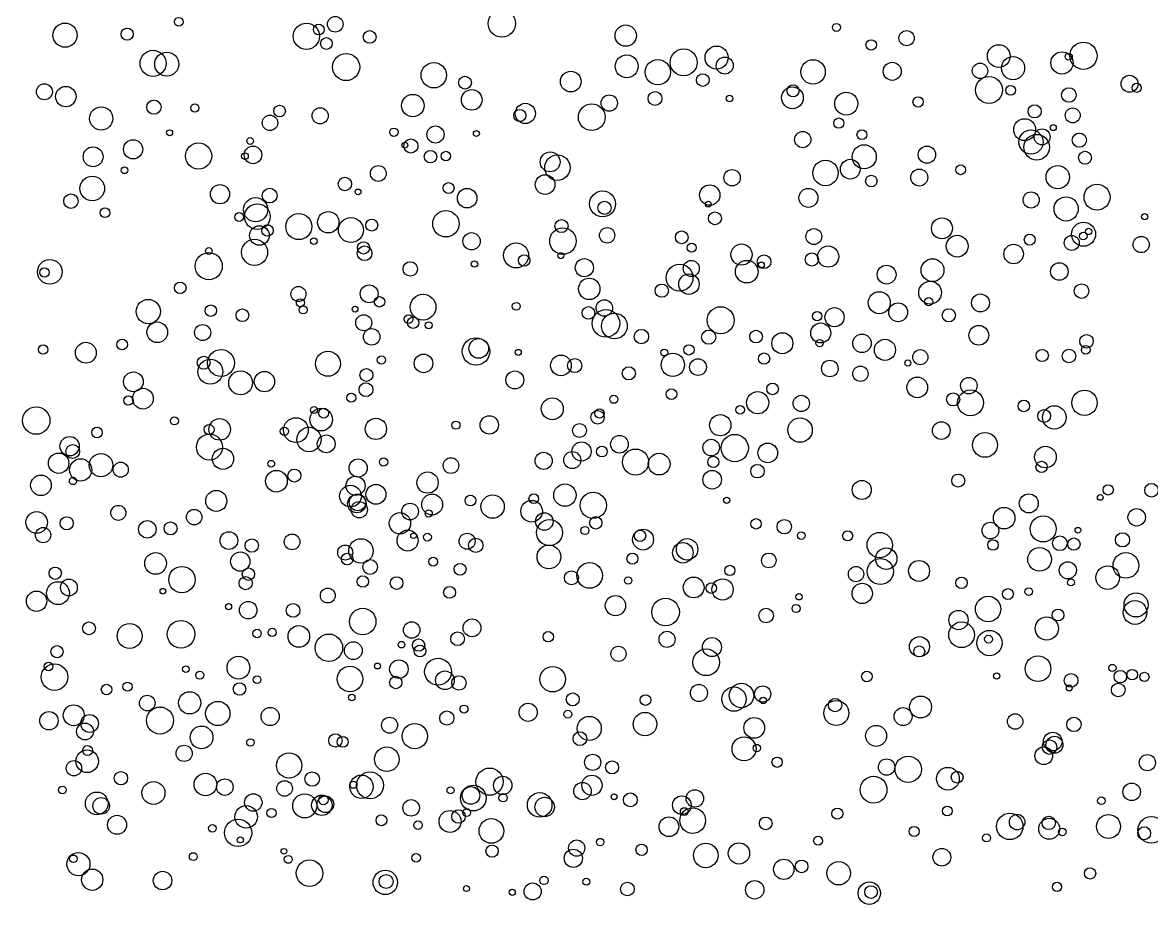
# Model space of a CAD drawing. Extents: x -296 to 296, y -196 to 196.
# Drawn here: x -295.7 to -234.3, y -195.5 to -147.5 of the extents above; entities that cross this region are included whole.
import ezdxf

# ---------------------------------------------------------------- set-up
doc = ezdxf.new("R2010")
doc.units = 0

msp = doc.modelspace()

# ---------------------------------------------------------------- linework, layer by layer
at = {"layer": 'VIA'}
for centre, radius in [((-269.6316, -147.5861), 0.7434), ((-287.2147, -147.4936), 0.2417), ((-278.6965, -147.6285), 0.4266), ((-293.403, -148.2211), 0.6582), ((-290.0265, -148.1649), 0.3314), ((-280.2688, -148.282), 0.7159), ((-279.5953, -147.9142), 0.2954), ((-276.8239, -148.3173), 0.3486), ((-262.8881, -148.2445), 0.5799), ((-251.4186, -147.8008), 0.2176), ((-247.599, -148.3847), 0.4158), ((-279.1775, -148.6772), 0.3201), ((-249.5256, -148.752), 0.2848), ((-237.9742, -149.3427), 0.7405), ((-288.6161, -149.7552), 0.7084), ((-287.8699, -149.7982), 0.6546), ((-278.1063, -149.9545), 0.7405), ((-262.8331, -149.9168), 0.6209), ((-259.7365, -149.7052), 0.7349), ((-257.9413, -149.444), 0.6285), ((-242.5882, -149.3565), 0.6167), ((-239.1467, -149.732), 0.6061), ((-238.7729, -149.3861), 0.1904), ((-273.3356, -150.4012), 0.6914), ((-261.1414, -150.2381), 0.6902), ((-257.4991, -149.8793), 0.4616), ((-252.6896, -150.2212), 0.6645), ((-248.3811, -150.1901), 0.4917), ((-243.6028, -150.1611), 0.4209), ((-241.8041, -150.0145), 0.6298), ((-271.6394, -150.8069), 0.3504), ((-265.8775, -150.7466), 0.5631), ((-258.6911, -150.6658), 0.3458), ((-243.1154, -151.2055), 0.7342), ((-235.4653, -150.8676), 0.463), ((-294.5308, -151.3034), 0.4348), ((-293.3641, -151.5645), 0.5571), ((-253.8154, -151.6292), 0.594), ((-253.7823, -151.2504), 0.3273), ((-241.9339, -151.2198), 0.2655), ((-238.7665, -151.4792), 0.3972), ((-235.0805, -151.0851), 0.2477), ((-288.5688, -152.1381), 0.3883), ((-274.4761, -152.0559), 0.6119), ((-271.2696, -151.7408), 0.5609), ((-263.785, -151.918), 0.4445), ((-261.2923, -151.6659), 0.3782), ((-257.2412, -151.6665), 0.1774), ((-250.8847, -151.9478), 0.6257), ((-246.9731, -151.8557), 0.2825), ((-291.4357, -152.7511), 0.6332), ((-286.3419, -152.1885), 0.2238), ((-281.7261, -152.3494), 0.314), ((-279.5198, -152.6073), 0.4391), ((-268.6545, -152.5929), 0.3311), ((-268.352, -152.4807), 0.5498), ((-264.7343, -152.6846), 0.7302), ((-240.6309, -152.3686), 0.359), ((-238.5587, -152.588), 0.4058), ((-282.2515, -152.9939), 0.4192), ((-251.2877, -153.0069), 0.278), ((-241.1744, -153.365), 0.5945), ((-287.7149, -153.532), 0.1621), ((-275.5034, -153.5017), 0.2281), ((-273.2432, -153.628), 0.4688), ((-271.013, -153.5732), 0.165), ((-253.2521, -153.9036), 0.4414), ((-250.0328, -153.6369), 0.2678), ((-240.8249, -154.0366), 0.6597), ((-240.2254, -153.7578), 0.4329), ((-239.6188, -153.2533), 0.1646), ((-238.1947, -153.9374), 0.3868), ((-289.7006, -154.4313), 0.5231), ((-286.1378, -154.797), 0.7133), ((-283.3287, -153.9811), 0.1828), ((-274.9058, -154.2077), 0.159), ((-274.5797, -154.2525), 0.3836), ((-249.9063, -154.8406), 0.6569), ((-240.5204, -154.3189), 0.6993), ((-291.8777, -154.8395), 0.5402), ((-283.6107, -154.8104), 0.1813), ((-283.1741, -154.7366), 0.4782), ((-273.5154, -154.831), 0.3387), ((-272.6742, -154.7973), 0.2563), ((-267.0025, -155.1179), 0.5419), ((-266.6063, -155.4289), 0.6923), ((-246.4923, -154.7248), 0.4706), ((-237.8896, -154.8943), 0.3531), ((-290.1703, -155.5736), 0.1823), ((-276.356, -155.7456), 0.4303), ((-252.0125, -155.7198), 0.6917), ((-250.6676, -155.5141), 0.5365), ((-244.6595, -155.5485), 0.266), ((-239.3747, -155.9468), 0.6353), ((-291.924, -156.5643), 0.671), ((-278.1751, -156.3196), 0.3655), ((-267.2756, -156.3509), 0.5373), ((-257.097, -155.9814), 0.4458), ((-249.5198, -156.1573), 0.3147), ((-246.9082, -155.9704), 0.4629), ((-284.9704, -156.8769), 0.5236), ((-282.2673, -156.9537), 0.3999), ((-277.4551, -156.7506), 0.1543), ((-272.5289, -156.5434), 0.2963), ((-271.5206, -157.0938), 0.5321), ((-258.3151, -156.9211), 0.5553), ((-252.9444, -157.0739), 0.5166), ((-237.2369, -157.0377), 0.7076), ((-293.0844, -157.2519), 0.3941), ((-283.0314, -157.7174), 0.6561), ((-264.147, -157.4047), 0.7062), ((-264.0468, -157.6172), 0.3592), ((-258.3943, -157.4106), 0.1567), ((-240.8228, -157.1896), 0.4381), ((-238.9155, -157.6742), 0.6597), ((-291.2314, -157.8832), 0.2628), ((-283.9266, -158.1176), 0.2402), ((-282.9363, -158.0955), 0.6995), ((-279.0796, -158.3999), 0.5835), ((-272.6742, -158.4803), 0.7205), ((-258.034, -158.1907), 0.3504), ((-280.6818, -158.6373), 0.7108), ((-277.8469, -158.8277), 0.6792), ((-276.7136, -158.5582), 0.3242), ((-266.3843, -158.6099), 0.3582), ((-245.6765, -158.7321), 0.5695), ((-237.9684, -159.0518), 0.6559), ((-234.6424, -158.0973), 0.1674), ((-282.8256, -159.1213), 0.5332), ((-282.383, -158.8519), 0.3142), ((-271.2799, -159.4379), 0.4701), ((-266.3027, -159.4244), 0.7217), ((-263.9008, -159.1134), 0.4191), ((-259.8388, -159.2227), 0.3468), ((-252.6464, -159.1811), 0.431), ((-244.845, -159.7041), 0.5945), ((-240.8967, -159.3476), 0.2999), ((-238.6097, -159.5256), 0.4072), ((-237.9858, -159.1539), 0.2061), ((-237.6933, -158.9029), 0.1708), ((-283.0889, -160.0383), 0.7106), ((-279.8662, -159.4314), 0.1803), ((-277.1028, -160.0903), 0.4005), ((-277.1578, -159.7973), 0.3383), ((-268.8545, -160.2085), 0.6801), ((-259.3009, -159.786), 0.2432), ((-256.5856, -160.1611), 0.5771), ((-251.8685, -160.2696), 0.5774), ((-241.7753, -160.1305), 0.5313), ((-234.8318, -159.6148), 0.4405), ((-285.5828, -160.7903), 0.7372), ((-285.5786, -159.9652), 0.183), ((-268.4145, -160.4841), 0.3096), ((-266.42, -160.2234), 0.1629), ((-255.3587, -160.5497), 0.3712), ((-252.7563, -160.4289), 0.3573), ((-294.2359, -161.1018), 0.6717), ((-294.5288, -161.1329), 0.2523), ((-274.6158, -160.9433), 0.394), ((-271.1187, -160.6724), 0.1762), ((-265.1372, -160.8749), 0.4937), ((-259.9565, -161.416), 0.7294), ((-259.3216, -160.918), 0.4395), ((-256.301, -161.0906), 0.6155), ((-255.5066, -160.7278), 0.1585), ((-248.6878, -161.252), 0.5131), ((-246.1883, -161.009), 0.6227), ((-239.2844, -161.0829), 0.4773), ((-264.8738, -162.0268), 0.5844), ((-259.4476, -161.7681), 0.5557), ((-287.1359, -161.9711), 0.3146), ((-280.7028, -162.3079), 0.41), ((-276.8505, -162.2931), 0.4868), ((-260.9254, -162.125), 0.3618), ((-249.0911, -162.7809), 0.6002), ((-246.3187, -162.2294), 0.6212), ((-238.0785, -162.1487), 0.3958), ((-288.8774, -163.2601), 0.6608), ((-280.5964, -162.7796), 0.2191), ((-276.2874, -162.7334), 0.2835), ((-273.9183, -163.0212), 0.7022), ((-268.8476, -162.9762), 0.2135), ((-264.0516, -163.0649), 0.4472), ((-248.0605, -163.2985), 0.5128), ((-246.3979, -162.7189), 0.2226), ((-243.5807, -162.7916), 0.4865), ((-285.4726, -163.2104), 0.3124), ((-283.7503, -163.463), 0.3461), ((-280.4447, -163.1706), 0.2191), ((-277.617, -163.1321), 0.1568), ((-277.1485, -163.8689), 0.4366), ((-274.7074, -163.6731), 0.2407), ((-264.9143, -163.3361), 0.3447), ((-263.9636, -163.9036), 0.7494), ((-263.5053, -164.047), 0.7032), ((-257.7214, -163.7342), 0.7381), ((-252.4672, -163.5116), 0.2536), ((-251.522, -163.5701), 0.5221), ((-245.3031, -163.4635), 0.3595), ((-288.3854, -164.3889), 0.5639), ((-285.9153, -164.4044), 0.4381), ((-274.4571, -163.8672), 0.31), ((-273.6142, -164.0082), 0.1939), ((-252.2748, -164.4274), 0.544), ((-243.6708, -164.5517), 0.5382), ((-276.7165, -164.6353), 0.4505), ((-262.035, -164.6205), 0.3907), ((-258.3693, -164.6536), 0.3854), ((-255.791, -164.6258), 0.3457), ((-254.3639, -164.9847), 0.5739), ((-250.0281, -164.9902), 0.5049), ((-237.807, -164.8787), 0.3702), ((-294.6017, -165.3296), 0.2567), ((-292.2717, -165.5023), 0.5686), ((-290.2999, -165.0545), 0.2905), ((-271.0383, -165.4349), 0.7468), ((-270.8835, -165.2659), 0.5354), ((-259.4444, -165.3457), 0.2806), ((-252.3344, -164.9745), 0.1988), ((-248.7789, -165.346), 0.5758), ((-237.8497, -165.3387), 0.2376), ((-285.8594, -166.0466), 0.3535), ((-285.497, -166.5316), 0.6788), ((-284.9128, -166.0599), 0.7338), ((-279.0973, -166.103), 0.6796), ((-276.1859, -165.8942), 0.2231), ((-273.892, -166.0813), 0.5063), ((-268.7402, -165.4866), 0.1652), ((-266.4124, -166.1892), 0.563), ((-265.6652, -166.2021), 0.3836), ((-260.7874, -165.4912), 0.1847), ((-260.324, -166.1587), 0.6375), ((-258.9537, -166.2848), 0.4546), ((-255.358, -165.8167), 0.3061), ((-247.5336, -166.0571), 0.1662), ((-246.8546, -165.7436), 0.41), ((-240.216, -165.6503), 0.3317), ((-238.7645, -165.6813), 0.3683), ((-283.8497, -167.1383), 0.6491), ((-277.0016, -166.7143), 0.3497), ((-268.9218, -166.9831), 0.4888), ((-262.7164, -166.6234), 0.3569), ((-251.7793, -166.3603), 0.4517), ((-250.1149, -166.645), 0.4172), ((-289.6863, -167.0828), 0.5383), ((-282.5519, -167.0733), 0.5542), ((-247.0194, -167.388), 0.5634), ((-244.2112, -167.2919), 0.4478), ((-289.1664, -167.9982), 0.565), ((-277.823, -167.9499), 0.2469), ((-277.0263, -167.5119), 0.3761), ((-260.3948, -167.7566), 0.2879), ((-255.703, -168.223), 0.6054), ((-254.8965, -167.469), 0.3167), ((-245.0674, -168.042), 0.356), ((-244.1192, -168.23), 0.7026), ((-237.9177, -168.2256), 0.6902), ((-289.9529, -168.1051), 0.255), ((-266.8842, -168.5511), 0.5974), ((-263.5361, -168.0337), 0.2204), ((-253.3332, -168.2608), 0.444), ((-241.2195, -168.3975), 0.3151), ((-294.9704, -169.193), 0.7463), ((-279.4618, -169.1413), 0.6149), ((-279.8515, -168.6196), 0.1859), ((-279.3298, -168.7852), 0.2722), ((-270.3146, -169.4285), 0.4978), ((-264.4207, -169.0122), 0.3677), ((-264.3148, -168.8093), 0.2502), ((-257.7414, -169.4436), 0.5798), ((-256.6548, -168.6101), 0.2329), ((-240.1114, -168.9406), 0.3493), ((-239.5585, -169.0224), 0.6373), ((-291.6655, -169.8403), 0.2887), ((-287.4525, -169.2112), 0.2178), ((-285.5661, -169.6835), 0.2743), ((-284.989, -169.6723), 0.5881), ((-281.468, -169.7782), 0.2308), ((-280.8393, -169.7108), 0.6741), ((-280.129, -170.2229), 0.6635), ((-276.4871, -169.6443), 0.5803), ((-272.1306, -169.4424), 0.2217), ((-265.4042, -169.7331), 0.3736), ((-253.3994, -169.7082), 0.6668), ((-245.7108, -169.7354), 0.4825), ((-293.1553, -170.5885), 0.5266), ((-285.5457, -170.6354), 0.7089), ((-279.1894, -170.462), 0.4852), ((-263.2274, -170.4843), 0.4807), ((-256.954, -170.6859), 0.743), ((-243.3356, -170.5172), 0.6746), ((-292.9863, -170.8775), 0.3764), ((-284.8108, -171.2745), 0.5787), ((-265.29, -170.8734), 0.5225), ((-264.1865, -170.8773), 0.295), ((-262.3531, -171.451), 0.7102), ((-258.2348, -170.6638), 0.4505), ((-255.1537, -170.9488), 0.5356), ((-240.0453, -171.1762), 0.5907), ((-293.7535, -171.5117), 0.5545), ((-292.5545, -171.8787), 0.6076), ((-291.45, -171.6177), 0.6372), ((-282.1848, -171.5456), 0.1881), ((-277.45, -171.7719), 0.4928), ((-276.0658, -171.4464), 0.2271), ((-272.3979, -171.6392), 0.4253), ((-267.3563, -171.3828), 0.4665), ((-265.7957, -171.3404), 0.4637), ((-261.0677, -171.5575), 0.5925), ((-258.1236, -171.4396), 0.304), ((-240.2541, -171.7117), 0.3037), ((-290.3754, -171.8651), 0.4115), ((-281.9008, -172.4901), 0.5893), ((-280.923, -172.1848), 0.3538), ((-273.6726, -172.5658), 0.5783), ((-258.1821, -172.4113), 0.5053), ((-255.7186, -171.9479), 0.3688), ((-294.7163, -172.7148), 0.5603), ((-292.9718, -172.4799), 0.1989), ((-277.5938, -172.7391), 0.522), ((-266.1965, -173.2488), 0.609), ((-250.04, -172.9673), 0.5197), ((-244.7911, -172.4556), 0.3536), ((-234.27, -172.9834), 0.3688), ((-285.1735, -173.563), 0.5737), ((-277.8674, -173.2975), 0.5908), ((-277.5242, -173.71), 0.5), ((-277.4795, -173.6445), 0.4536), ((-276.4834, -173.2069), 0.5424), ((-273.4247, -173.7596), 0.5681), ((-271.339, -173.5426), 0.2949), ((-270.1318, -173.8736), 0.6356), ((-267.8899, -173.4425), 0.2628), ((-264.6546, -173.8085), 0.7166), ((-240.9491, -173.6963), 0.518), ((-237.0588, -173.3719), 0.1551), ((-236.6261, -172.9638), 0.2821), ((-290.5051, -174.2149), 0.4086), ((-277.3921, -174.0435), 0.4466), ((-274.6256, -174.1424), 0.4554), ((-268.0108, -174.127), 0.5886), ((-257.3909, -173.5332), 0.1664), ((-294.9498, -174.7375), 0.5891), ((-293.3135, -174.7808), 0.3589), ((-286.3756, -174.4457), 0.4213), ((-275.1793, -174.7803), 0.5823), ((-273.6107, -174.2472), 0.1951), ((-267.3159, -174.681), 0.4772), ((-264.5202, -174.7564), 0.3388), ((-242.2912, -174.5013), 0.5859), ((-240.1663, -175.0891), 0.7088), ((-235.0775, -174.4571), 0.4725), ((-294.6008, -175.4241), 0.4171), ((-288.9237, -175.1094), 0.4776), ((-287.6619, -175.0589), 0.3539), ((-267.0358, -175.2912), 0.7085), ((-265.1098, -175.1738), 0.2196), ((-261.9425, -175.6681), 0.5686), ((-255.7929, -174.8105), 0.2827), ((-254.2598, -174.9665), 0.3934), ((-243.0384, -175.1781), 0.4547), ((-238.2747, -175.1608), 0.1576), ((-284.4856, -175.722), 0.4825), ((-283.2409, -175.9934), 0.3636), ((-281.0489, -175.7933), 0.4275), ((-277.2978, -176.2857), 0.6663), ((-274.7598, -175.7181), 0.5734), ((-274.4385, -175.4586), 0.1536), ((-273.679, -175.535), 0.2144), ((-271.5215, -175.7589), 0.4333), ((-271.0513, -175.9808), 0.3901), ((-262.107, -175.4635), 0.3086), ((-259.5453, -176.1973), 0.583), ((-253.3351, -175.4522), 0.2061), ((-250.8079, -175.4657), 0.2741), ((-249.0648, -175.9655), 0.6903), ((-242.8988, -175.9604), 0.2865), ((-239.2577, -175.8666), 0.4008), ((-238.4973, -175.9129), 0.3361), ((-235.8487, -175.6815), 0.3874), ((-278.1549, -176.3763), 0.4106), ((-267.0694, -176.6096), 0.6447), ((-259.7789, -176.386), 0.561), ((-248.7104, -176.7064), 0.5826), ((-240.3599, -176.742), 0.6468), ((-288.4755, -176.9632), 0.5909), ((-283.8659, -176.865), 0.525), ((-278.0448, -176.7275), 0.3176), ((-276.7979, -177.1586), 0.4024), ((-273.3715, -176.8713), 0.2388), ((-264.8509, -177.6206), 0.6993), ((-262.5229, -176.7091), 0.301), ((-255.0999, -176.804), 0.4011), ((-249.031, -177.4056), 0.7116), ((-246.9226, -177.3757), 0.5698), ((-238.8262, -177.3377), 0.4668), ((-235.6639, -177.073), 0.6994), ((-293.9388, -177.5014), 0.3338), ((-287.0433, -177.8462), 0.7181), ((-283.4243, -177.5502), 0.3382), ((-271.9034, -177.2851), 0.3228), ((-265.8445, -177.748), 0.3793), ((-257.2241, -177.3456), 0.2768), ((-250.3526, -177.5484), 0.418), ((-236.6528, -177.7395), 0.6412), ((-293.7872, -178.5821), 0.6231), ((-293.194, -178.2791), 0.4576), ((-283.5747, -178.0385), 0.3567), ((-277.1998, -177.9527), 0.3118), ((-275.3583, -178.0356), 0.3428), ((-262.7591, -177.8976), 0.1995), ((-259.1894, -178.2723), 0.5657), ((-258.2365, -178.3099), 0.2846), ((-257.6194, -178.3837), 0.5796), ((-250.0148, -178.5962), 0.5523), ((-244.6144, -178.0208), 0.3142), ((-238.6473, -178.0003), 0.1879), ((-294.9543, -179.0257), 0.5529), ((-288.081, -178.4787), 0.1537), ((-279.103, -178.7119), 0.4041), ((-272.4762, -178.5401), 0.3229), ((-263.4492, -179.2619), 0.5514), ((-253.4594, -178.7807), 0.1742), ((-243.1633, -179.4462), 0.6923), ((-242.0845, -178.6336), 0.295), ((-240.9554, -178.4995), 0.2049), ((-235.111, -179.2237), 0.6555), ((-284.5043, -179.3174), 0.1678), ((-283.4352, -179.5105), 0.4779), ((-280.9933, -179.5195), 0.3738), ((-277.203, -180.1269), 0.7193), ((-260.7188, -179.6102), 0.749), ((-255.2496, -179.8009), 0.3969), ((-253.6145, -179.4195), 0.2203), ((-235.1665, -179.6353), 0.6455), ((-271.2544, -180.4734), 0.4861), ((-244.7767, -180.0447), 0.5258), ((-239.9709, -180.5071), 0.6309), ((-239.3573, -179.7768), 0.3212), ((-292.1019, -180.4933), 0.3498), ((-289.8935, -180.9109), 0.6784), ((-287.0926, -180.8206), 0.7496), ((-282.9547, -180.7806), 0.2326), ((-282.134, -180.7194), 0.2223), ((-280.6813, -180.9402), 0.588), ((-274.5402, -180.5884), 0.4492), ((-244.6094, -180.8487), 0.6986), ((-243.0924, -181.2964), 0.6887), ((-279.0413, -181.5528), 0.7451), ((-277.7149, -181.7142), 0.4831), ((-275.0918, -181.386), 0.1796), ((-274.1599, -181.4111), 0.3335), ((-272.0417, -181.0652), 0.3737), ((-267.1041, -180.9516), 0.2813), ((-260.6368, -181.0992), 0.4391), ((-258.1934, -181.5178), 0.5187), ((-246.9006, -181.4958), 0.5455), ((-243.1429, -181.0878), 0.2162), ((-293.843, -181.7673), 0.3333), ((-274.0843, -181.7316), 0.3235), ((-263.2812, -181.8848), 0.4122), ((-258.5109, -182.3465), 0.7258), ((-246.9158, -181.7575), 0.2993), ((-293.9785, -183.1532), 0.7221), ((-294.3093, -182.5693), 0.2358), ((-283.9663, -182.6393), 0.6216), ((-276.4022, -182.5469), 0.1585), ((-275.2327, -182.7176), 0.5043), ((-273.1011, -182.8598), 0.7311), ((-240.4444, -182.6942), 0.6989), ((-236.3991, -182.6556), 0.1967), ((-286.831, -182.7224), 0.1807), ((-286.0722, -183.0487), 0.2217), ((-282.954, -183.2891), 0.2099), ((-277.8979, -183.2559), 0.6949), ((-272.731, -183.3239), 0.5068), ((-271.9666, -183.4696), 0.3946), ((-266.8625, -183.2655), 0.6938), ((-249.7631, -183.1178), 0.2869), ((-242.6922, -183.0861), 0.1703), ((-238.6484, -183.3275), 0.3738), ((-235.9652, -183.1269), 0.3421), ((-235.321, -183.0175), 0.2863), ((-234.6555, -183.1404), 0.2502), ((-291.1443, -183.8285), 0.288), ((-290.0074, -183.6734), 0.2483), ((-283.9096, -183.7967), 0.3396), ((-275.4046, -183.4434), 0.3378), ((-258.9043, -184.0141), 0.4669), ((-256.9923, -184.3482), 0.6609), ((-256.5875, -184.1534), 0.6642), ((-255.4315, -184.071), 0.4407), ((-238.7468, -183.7444), 0.1591), ((-236.0801, -183.8506), 0.3695), ((-288.9315, -184.5653), 0.4237), ((-286.6242, -184.5509), 0.6042), ((-277.8009, -184.2634), 0.1767), ((-265.7716, -184.3655), 0.3502), ((-261.8139, -184.3976), 0.2898), ((-255.4067, -184.4177), 0.1757), ((-251.4916, -184.675), 0.3652), ((-246.8384, -184.7763), 0.5958), ((-292.932, -185.2281), 0.5689), ((-288.2346, -185.5139), 0.7332), ((-285.09, -185.1315), 0.6615), ((-282.24, -185.295), 0.4934), ((-271.6901, -184.8898), 0.2173), ((-268.1997, -185.0644), 0.4955), ((-251.4266, -185.1067), 0.6814), ((-247.7944, -185.2989), 0.4882), ((-294.2797, -185.5241), 0.5006), ((-292.0701, -185.6766), 0.4863), ((-275.74, -185.7685), 0.4366), ((-272.6237, -185.3796), 0.3865), ((-266.0385, -185.1679), 0.2123), ((-264.8735, -185.9439), 0.6577), ((-261.8403, -185.7101), 0.6392), ((-255.8944, -185.9121), 0.5652), ((-241.6938, -185.5667), 0.4202), ((-238.4949, -185.7273), 0.3908), ((-292.3185, -186.112), 0.4553), ((-285.9703, -186.4293), 0.6159), ((-274.3701, -186.3643), 0.6884), ((-265.382, -186.5013), 0.3754), ((-249.2579, -186.3487), 0.5727), ((-239.6486, -186.659), 0.5073), ((-283.3161, -186.7069), 0.2035), ((-278.6919, -186.597), 0.364), ((-278.2956, -186.6731), 0.297), ((-256.4493, -187.0498), 0.6524), ((-239.8217, -186.9602), 0.3944), ((-239.5543, -186.8323), 0.4588), ((-292.1978, -187.7312), 0.6149), ((-292.1796, -187.1443), 0.2672), ((-286.9229, -187.3012), 0.4409), ((-281.2117, -187.9569), 0.6879), ((-275.8899, -187.621), 0.671), ((-264.6885, -187.7901), 0.4417), ((-255.7504, -187.0137), 0.2041), ((-240.1354, -187.4336), 0.4819), ((-234.4938, -187.808), 0.4403), ((-292.9215, -188.1102), 0.4176), ((-263.629, -188.0644), 0.3524), ((-254.6493, -187.7826), 0.2798), ((-248.6911, -188.0479), 0.446), ((-247.5129, -188.1676), 0.7166), ((-290.3609, -188.6543), 0.3629), ((-285.7649, -188.9926), 0.6171), ((-279.9532, -188.7013), 0.393), ((-277.2676, -189.115), 0.6369), ((-276.8095, -189.0386), 0.7361), ((-270.2959, -188.8408), 0.7418), ((-269.583, -189.0428), 0.5), ((-264.7272, -189.0392), 0.5509), ((-249.3985, -189.2795), 0.7307), ((-245.3501, -188.6808), 0.6172), ((-244.8492, -188.5991), 0.321), ((-293.549, -189.292), 0.2101), ((-288.5915, -189.4558), 0.6258), ((-284.7085, -189.1373), 0.4497), ((-281.457, -189.2114), 0.4243), ((-277.7127, -189.005), 0.1977), ((-272.4251, -189.313), 0.1905), ((-271.185, -189.7349), 0.6993), ((-271.3159, -189.5911), 0.4818), ((-265.2424, -189.3525), 0.4753), ((-235.3474, -189.3923), 0.4787), ((-291.6778, -190.0259), 0.6204), ((-291.4398, -190.1565), 0.4495), ((-283.1608, -189.971), 0.4762), ((-280.3614, -190.1609), 0.6531), ((-279.4277, -190.1258), 0.5559), ((-279.2338, -190.0719), 0.4513), ((-279.3404, -189.8352), 0.2595), ((-274.5692, -190.2668), 0.4476), ((-269.5611, -189.7147), 0.2289), ((-267.5725, -190.1044), 0.6701), ((-267.2984, -190.2205), 0.5279), ((-263.5219, -189.6653), 0.1601), ((-262.6371, -189.8311), 0.3742), ((-259.8337, -190.1204), 0.5036), ((-259.1246, -189.7532), 0.4745), ((-236.9999, -189.8758), 0.2055), ((-283.5481, -190.7534), 0.6121), ((-282.1676, -190.5483), 0.2484), ((-272.4489, -191.005), 0.5981), ((-271.9922, -190.7388), 0.3682), ((-271.5441, -190.5237), 0.2134), ((-259.2403, -190.9618), 0.6994), ((-259.7021, -190.469), 0.2129), ((-251.3681, -190.5766), 0.3018), ((-245.3831, -190.4389), 0.2626), ((-290.5746, -191.1893), 0.517), ((-283.9879, -191.6221), 0.7439), ((-276.1849, -190.9406), 0.295), ((-274.1925, -191.2098), 0.234), ((-270.2009, -191.5226), 0.6707), ((-260.5392, -191.2917), 0.5372), ((-255.2649, -191.1117), 0.3433), ((-241.9844, -191.2745), 0.7194), ((-241.5855, -191.0404), 0.4213), ((-239.8382, -191.4048), 0.5726), ((-239.864, -191.0882), 0.3632), ((-236.6089, -191.2768), 0.653), ((-234.2794, -191.4646), 0.7278), ((-285.3832, -191.3842), 0.2092), ((-247.1902, -191.5461), 0.2728), ((-243.2497, -191.9001), 0.2171), ((-239.1244, -191.5768), 0.2054), ((-234.6696, -191.6476), 0.3508), ((-283.8646, -192.0067), 0.1656), ((-270.1637, -192.6224), 0.3352), ((-265.5591, -192.4549), 0.4423), ((-264.2816, -192.1276), 0.2022), ((-262.0234, -192.549), 0.3113), ((-258.5299, -192.8532), 0.6676), ((-256.7252, -192.7458), 0.578), ((-252.4177, -192.0552), 0.2412), ((-292.6771, -193.3273), 0.6284), ((-292.9529, -193.0365), 0.2042), ((-286.4274, -192.9171), 0.2129), ((-281.4916, -192.6288), 0.1542), ((-281.256, -193.0696), 0.2145), ((-274.2904, -192.9909), 0.2353), ((-265.7401, -193.0119), 0.4963), ((-245.6817, -192.9543), 0.4819), ((-280.0974, -193.8213), 0.7211), ((-254.2885, -193.61), 0.5537), ((-253.3154, -193.4551), 0.3458), ((-251.2976, -193.8211), 0.6397), ((-237.6137, -193.8343), 0.3074), ((-291.9272, -194.1744), 0.5792), ((-288.0982, -194.2224), 0.5048), ((-275.9763, -194.323), 0.6636), ((-275.932, -194.2726), 0.3799), ((-267.3365, -194.2131), 0.2318), ((-265.032, -194.2889), 0.189), ((-271.5581, -194.6582), 0.1605), ((-269.0653, -194.8608), 0.1661), ((-267.9531, -194.8138), 0.4635), ((-262.7943, -194.6829), 0.3703), ((-255.868, -194.7241), 0.5017), ((-249.6296, -194.9099), 0.6099), ((-249.5352, -194.8483), 0.3441), ((-239.4091, -194.5652), 0.2485)]:
    msp.add_circle(centre, radius, dxfattribs=at)

doc.saveas('drawing.dxf')
